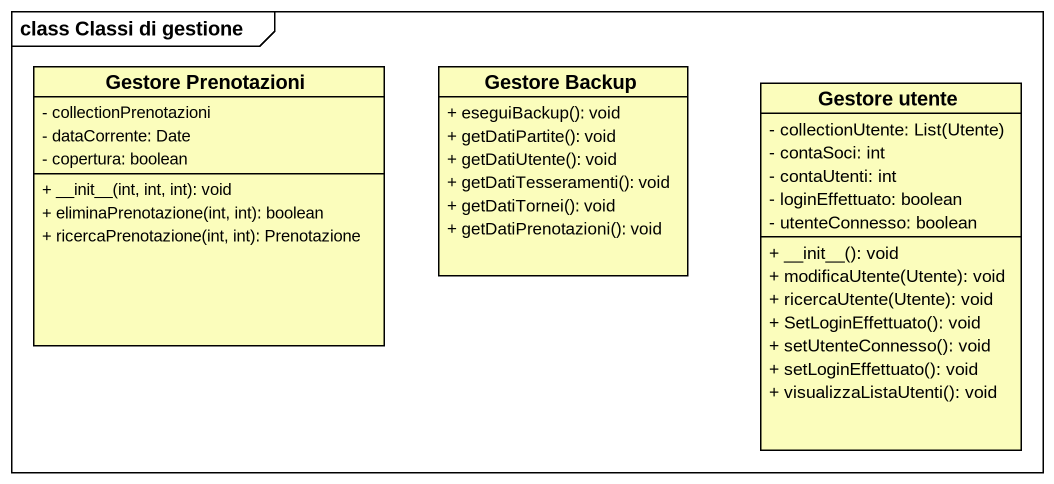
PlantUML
@startuml
mainframe class Classi di gestione
hide circle
hide empty members
skinparam classAttributeIconSize 0
class "Gestore Prenotazioni" as Gestore_Prenotazioni #FBFDBC {
  - collectionPrenotazioni
  - dataCorrente: Date
  - copertura: boolean
  + ~__init~__(int, int, int): void
  + eliminaPrenotazione(int, int): boolean
  + ricercaPrenotazione(int, int): Prenotazione
}
class "Gestore Backup" as Gestore_Backup #FBFDBC {
  + eseguiBackup(): void
  + getDatiPartite(): void
  + getDatiUtente(): void
  + getDatiTesseramenti(): void
  + getDatiTornei(): void
  + getDatiPrenotazioni(): void
}
class "Gestore utente" as Gestore_utente #FBFDBC {
  {field} - collectionUtente: List(Utente)
  - contaSoci: int
  - contaUtenti: int
  - loginEffettuato: boolean
  - utenteConnesso: boolean
  + ~__init~__(): void
  + modificaUtente(Utente): void
  + ricercaUtente(Utente): void
  + SetLoginEffettuato(): void
  + setUtenteConnesso(): void
  + setLoginEffettuato(): void
  + visualizzaListaUtenti(): void
}
@enduml
